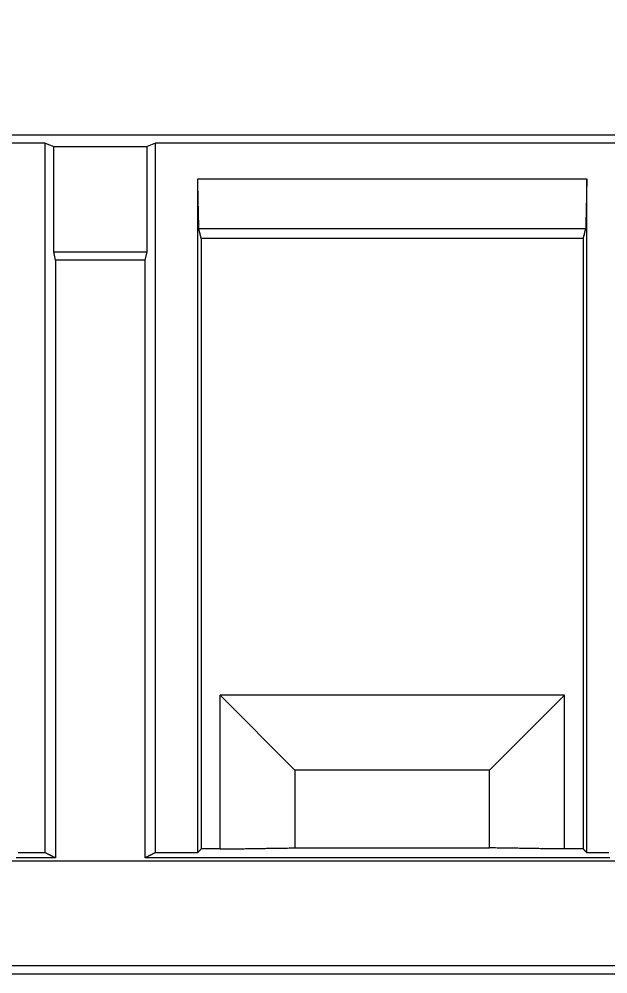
# Model space of a CAD drawing. Header units: millimetres. Extents: x 1136 to 1992, y 400 to 1005.
# Drawn here: x 1441.75 to 1450.88, y 643.6 to 658.4 of the extents above; entities that cross this region are included whole.
import ezdxf

# ---------------------------------------------------------------- set-up
doc = ezdxf.new("R2010")
doc.units = ezdxf.units.MM
doc.layers.add('6', color=7, linetype='Continuous', true_color=0xffffff)
doc.styles.get("Standard").update_dxf_attribs({"font": 'txt', "bigfont": 'gbcbig.shx'})
doc.dimstyles.get("Standard").update_dxf_attribs({"dimtxt": 5, "dimasz": 2, "dimexe": 0.18, "dimexo": 0.0625, "dimgap": 0.09, "dimtad": 0, "dimdec": 1, "dimdsep": 46, "dimtxsty": 'Standard', "dimcen": 0.09, "dimclrd": 5, "dimclre": 5, "dimclrt": 3, "dimadec": 0, "dimazin": 2, "dimtfac": 1, "dimtdec": 1, "dimtofl": 0, "dimtmove": 0, "dimatfit": 3, "dimfxl": 1, "dimtolj": 1, "dimtzin": 0, "dimarcsym": 0})

# ---------------------------------------------------------------- blocks, each defined once
blk = doc.blocks.new('*D105')
at = {"color": 5, "lineweight": -2}
for p, q in [((1212.867, 651.906), (1212.867, 662.823)), ((1483.212, 651.745), (1483.212, 662.823)), ((1214.867, 662.643), (1338.367, 662.643)), ((1481.212, 662.643), (1357.713, 662.643))]:
    blk.add_line(p, q, dxfattribs=at)
at = {"color": 5}
for points in [[(1214.867, 662.976), (1214.867, 662.31), (1212.867, 662.643)], [(1481.212, 662.976), (1481.212, 662.31), (1483.212, 662.643)]]:
    blk.add_solid(points, dxfattribs=at)
at = {"layer": 'Defpoints', "color": 0}
for p in [(1483.212, 662.643), (1212.867, 651.844), (1483.212, 651.683)]:
    blk.add_point(p, dxfattribs=at)
at = {"color": 3, "lineweight": 18, "insert": (1348.04, 662.643), "char_height": 5, "attachment_point": 5}
blk.add_mtext('\\A1;270.3', dxfattribs=at)
blk = doc.blocks.new('*D107')
at = {"color": 5, "lineweight": -2}
for p, q in [((1209.601, 655.745), (1209.601, 670.106)), ((1486.479, 655.792), (1486.479, 670.106)), ((1211.601, 669.926), (1337.95, 669.926)), ((1484.479, 669.926), (1358.13, 669.926))]:
    blk.add_line(p, q, dxfattribs=at)
at = {"color": 5}
for points in [[(1211.601, 670.259), (1211.601, 669.592), (1209.601, 669.926)], [(1484.479, 670.259), (1484.479, 669.592), (1486.479, 669.926)]]:
    blk.add_solid(points, dxfattribs=at)
at = {"layer": 'Defpoints', "color": 0}
for p in [(1486.479, 669.926), (1209.601, 655.682), (1486.479, 655.73)]:
    blk.add_point(p, dxfattribs=at)
at = {"color": 3, "lineweight": 18, "insert": (1348.04, 669.926), "char_height": 5, "attachment_point": 5}
blk.add_mtext('\\A1;276.9', dxfattribs=at)

msp = doc.modelspace()

# ---------------------------------------------------------------- linework, layer by layer
at = {"layer": '6', "color": 92, "linetype": 'Continuous', "lineweight": 18}
for p, q in [((1210.104, 656.607), (1485.976, 656.607)), ((1442.157, 656.479), (1434.823, 656.479)), ((1442.157, 645.479), (1442.157, 656.479)), ((1442.157, 656.479), (1442.29, 656.426)), ((1442.29, 654.794), (1442.29, 656.426)), ((1442.29, 656.426), (1443.735, 656.426)), ((1443.868, 656.479), (1443.735, 656.426)), ((1443.735, 654.794), (1443.735, 656.426)), ((1443.868, 645.479), (1443.868, 656.479)), ((1451.202, 656.479), (1443.868, 656.479)), ((1444.52, 645.479), (1444.52, 655.924)), ((1450.55, 645.479), (1450.55, 655.924)), ((1444.575, 654.999), (1444.575, 645.535)), ((1450.495, 654.999), (1450.495, 645.535)), ((1442.318, 654.664), (1442.29, 654.794)), ((1442.29, 654.794), (1443.735, 654.794)), ((1443.706, 654.664), (1443.735, 654.794)), ((1442.318, 654.664), (1442.318, 645.399)), ((1443.706, 654.664), (1442.318, 654.664)), ((1443.706, 645.399), (1443.706, 654.664)), ((1450.203, 647.919), (1444.867, 647.919)), ((1444.867, 645.535), (1444.867, 647.919)), ((1444.867, 647.919), (1446.027, 646.758)), ((1450.203, 647.919), (1449.042, 646.758)), ((1450.203, 645.535), (1450.203, 647.919)), ((1446.027, 646.758), (1446.027, 645.552)), ((1449.042, 646.758), (1446.027, 646.758)), ((1449.042, 645.552), (1449.042, 646.758)), ((1407.546, 645.351), (1478.288, 645.351)), ((1478.288, 643.724), (1344.425, 643.724)), ((1219.401, 643.598), (1476.679, 643.598))]:
    msp.add_line(p, q, dxfattribs=at)
for points in [[(1444.538, 655.15), (1444.537, 655.166), (1444.537, 655.181), (1444.536, 655.197), (1444.536, 655.212), (1444.536, 655.228), (1444.535, 655.243), (1444.535, 655.258), (1444.535, 655.274), (1444.534, 655.289), (1444.534, 655.305), (1444.534, 655.32), (1444.533, 655.336), (1444.533, 655.351), (1444.533, 655.367), (1444.532, 655.382), (1444.532, 655.398), (1444.532, 655.413), (1444.531, 655.429), (1444.531, 655.444), (1444.53, 655.46), (1444.53, 655.475), (1444.53, 655.491), (1444.529, 655.506), (1444.529, 655.522), (1444.529, 655.537), (1444.528, 655.552), (1444.528, 655.568), (1444.528, 655.583), (1444.527, 655.599), (1444.527, 655.614), (1444.527, 655.63), (1444.526, 655.645), (1444.526, 655.661), (1444.526, 655.676), (1444.525, 655.692), (1444.525, 655.707), (1444.525, 655.723), (1444.524, 655.738), (1444.524, 655.754), (1444.523, 655.769), (1444.523, 655.785), (1444.523, 655.8), (1444.522, 655.816), (1444.522, 655.831), (1444.522, 655.846), (1444.521, 655.862), (1444.521, 655.877), (1444.521, 655.893), (1444.52, 655.908), (1444.52, 655.924)], [(1444.52, 655.924), (1444.641, 655.924), (1444.761, 655.924), (1444.882, 655.924), (1445.002, 655.924), (1445.123, 655.924), (1445.244, 655.924), (1445.364, 655.924), (1445.485, 655.924), (1445.605, 655.924), (1445.726, 655.924), (1445.847, 655.924), (1445.967, 655.924), (1446.088, 655.924), (1446.208, 655.924), (1446.329, 655.924), (1446.45, 655.924), (1446.57, 655.924), (1446.691, 655.924), (1446.811, 655.924), (1446.932, 655.924), (1447.053, 655.924), (1447.173, 655.924), (1447.294, 655.924), (1447.414, 655.924), (1447.535, 655.924), (1447.656, 655.924), (1447.776, 655.924), (1447.897, 655.924), (1448.017, 655.924), (1448.138, 655.924), (1448.259, 655.924), (1448.379, 655.924), (1448.5, 655.924), (1448.62, 655.924), (1448.741, 655.924), (1448.862, 655.924), (1448.982, 655.924), (1449.103, 655.924), (1449.223, 655.924), (1449.344, 655.924), (1449.465, 655.924), (1449.585, 655.924), (1449.706, 655.924), (1449.826, 655.924), (1449.947, 655.924), (1450.068, 655.924), (1450.188, 655.924), (1450.309, 655.924), (1450.429, 655.924), (1450.55, 655.924)], [(1450.55, 655.924), (1450.55, 655.908), (1450.549, 655.893), (1450.549, 655.877), (1450.549, 655.862), (1450.548, 655.846), (1450.548, 655.831), (1450.548, 655.816), (1450.547, 655.8), (1450.547, 655.785), (1450.546, 655.769), (1450.546, 655.754), (1450.546, 655.738), (1450.545, 655.723), (1450.545, 655.707), (1450.545, 655.692), (1450.544, 655.676), (1450.544, 655.661), (1450.544, 655.645), (1450.543, 655.63), (1450.543, 655.614), (1450.543, 655.599), (1450.542, 655.583), (1450.542, 655.568), (1450.542, 655.552), (1450.541, 655.537), (1450.541, 655.522), (1450.541, 655.506), (1450.54, 655.491), (1450.54, 655.475), (1450.539, 655.46), (1450.539, 655.444), (1450.539, 655.429), (1450.538, 655.413), (1450.538, 655.398), (1450.538, 655.382), (1450.537, 655.367), (1450.537, 655.351), (1450.537, 655.336), (1450.536, 655.32), (1450.536, 655.305), (1450.536, 655.289), (1450.535, 655.274), (1450.535, 655.258), (1450.535, 655.243), (1450.534, 655.228), (1450.534, 655.212), (1450.533, 655.197), (1450.533, 655.181), (1450.533, 655.166), (1450.532, 655.15)], [(1444.575, 654.999), (1444.574, 655.002), (1444.574, 655.005), (1444.573, 655.008), (1444.572, 655.011), (1444.571, 655.014), (1444.571, 655.017), (1444.57, 655.02), (1444.569, 655.023), (1444.568, 655.026), (1444.568, 655.029), (1444.567, 655.032), (1444.566, 655.035), (1444.565, 655.038), (1444.565, 655.041), (1444.564, 655.045), (1444.563, 655.048), (1444.562, 655.051), (1444.562, 655.054), (1444.561, 655.057), (1444.56, 655.06), (1444.559, 655.063), (1444.559, 655.066), (1444.558, 655.069), (1444.557, 655.072), (1444.556, 655.075), (1444.556, 655.078), (1444.555, 655.081), (1444.554, 655.084), (1444.553, 655.087), (1444.553, 655.09), (1444.552, 655.093), (1444.551, 655.096), (1444.55, 655.099), (1444.55, 655.102), (1444.549, 655.105), (1444.548, 655.108), (1444.547, 655.111), (1444.547, 655.114), (1444.546, 655.117), (1444.545, 655.12), (1444.544, 655.123), (1444.544, 655.126), (1444.543, 655.129), (1444.542, 655.132), (1444.541, 655.135), (1444.541, 655.138), (1444.54, 655.141), (1444.539, 655.144), (1444.538, 655.147), (1444.538, 655.15)], [(1450.532, 655.15), (1450.413, 655.15), (1450.293, 655.15), (1450.173, 655.15), (1450.053, 655.15), (1449.933, 655.15), (1449.813, 655.15), (1449.693, 655.15), (1449.573, 655.15), (1449.453, 655.15), (1449.333, 655.15), (1449.214, 655.15), (1449.094, 655.15), (1448.974, 655.15), (1448.854, 655.15), (1448.734, 655.15), (1448.614, 655.15), (1448.494, 655.15), (1448.374, 655.15), (1448.254, 655.15), (1448.134, 655.15), (1448.015, 655.15), (1447.895, 655.15), (1447.775, 655.15), (1447.655, 655.15), (1447.535, 655.15), (1447.415, 655.15), (1447.295, 655.15), (1447.175, 655.15), (1447.055, 655.15), (1446.935, 655.15), (1446.816, 655.15), (1446.696, 655.15), (1446.576, 655.15), (1446.456, 655.15), (1446.336, 655.15), (1446.216, 655.15), (1446.096, 655.15), (1445.976, 655.15), (1445.856, 655.15), (1445.736, 655.15), (1445.617, 655.15), (1445.497, 655.15), (1445.377, 655.15), (1445.257, 655.15), (1445.137, 655.15), (1445.017, 655.15), (1444.897, 655.15), (1444.777, 655.15), (1444.657, 655.15), (1444.538, 655.15)], [(1450.495, 654.999), (1450.495, 655.002), (1450.496, 655.005), (1450.497, 655.008), (1450.498, 655.011), (1450.498, 655.014), (1450.499, 655.017), (1450.5, 655.02), (1450.501, 655.023), (1450.502, 655.026), (1450.502, 655.029), (1450.503, 655.032), (1450.504, 655.035), (1450.505, 655.038), (1450.505, 655.041), (1450.506, 655.045), (1450.507, 655.048), (1450.508, 655.051), (1450.508, 655.054), (1450.509, 655.057), (1450.51, 655.06), (1450.511, 655.063), (1450.511, 655.066), (1450.512, 655.069), (1450.513, 655.072), (1450.514, 655.075), (1450.514, 655.078), (1450.515, 655.081), (1450.516, 655.084), (1450.517, 655.087), (1450.517, 655.09), (1450.518, 655.093), (1450.519, 655.096), (1450.52, 655.099), (1450.52, 655.102), (1450.521, 655.105), (1450.522, 655.108), (1450.523, 655.111), (1450.523, 655.114), (1450.524, 655.117), (1450.525, 655.12), (1450.526, 655.123), (1450.526, 655.126), (1450.527, 655.129), (1450.528, 655.132), (1450.529, 655.135), (1450.529, 655.138), (1450.53, 655.141), (1450.531, 655.144), (1450.532, 655.147), (1450.532, 655.15)], [(1450.495, 654.999), (1450.376, 654.999), (1450.258, 654.999), (1450.14, 654.999), (1450.021, 654.999), (1449.903, 654.999), (1449.784, 654.999), (1449.666, 654.999), (1449.548, 654.999), (1449.429, 654.999), (1449.311, 654.999), (1449.192, 654.999), (1449.074, 654.999), (1448.956, 654.999), (1448.837, 654.999), (1448.719, 654.999), (1448.6, 654.999), (1448.482, 654.999), (1448.364, 654.999), (1448.245, 654.999), (1448.127, 654.999), (1448.009, 654.999), (1447.89, 654.999), (1447.772, 654.999), (1447.653, 654.999), (1447.535, 654.999), (1447.417, 654.999), (1447.298, 654.999), (1447.18, 654.999), (1447.061, 654.999), (1446.943, 654.999), (1446.825, 654.999), (1446.706, 654.999), (1446.588, 654.999), (1446.469, 654.999), (1446.351, 654.999), (1446.233, 654.999), (1446.114, 654.999), (1445.996, 654.999), (1445.878, 654.999), (1445.759, 654.999), (1445.641, 654.999), (1445.522, 654.999), (1445.404, 654.999), (1445.286, 654.999), (1445.167, 654.999), (1445.049, 654.999), (1444.93, 654.999), (1444.812, 654.999), (1444.694, 654.999), (1444.575, 654.999)], [(1441.74, 645.479), (1441.753, 645.479), (1441.766, 645.479), (1441.779, 645.479), (1441.792, 645.479), (1441.805, 645.479), (1441.818, 645.479), (1441.831, 645.479), (1441.844, 645.479), (1441.857, 645.479), (1441.87, 645.479), (1441.883, 645.479), (1441.896, 645.479), (1441.909, 645.479), (1441.922, 645.479), (1441.935, 645.479), (1441.948, 645.479), (1441.961, 645.479), (1441.975, 645.479), (1441.988, 645.479), (1442.001, 645.479), (1442.014, 645.479), (1442.027, 645.479), (1442.04, 645.479), (1442.053, 645.479), (1442.066, 645.479), (1442.079, 645.479), (1442.092, 645.479), (1442.105, 645.479), (1442.118, 645.479), (1442.131, 645.479), (1442.144, 645.479), (1442.157, 645.479)], [(1442.157, 645.479), (1442.16, 645.478), (1442.164, 645.476), (1442.167, 645.475), (1442.17, 645.473), (1442.173, 645.471), (1442.176, 645.47), (1442.18, 645.468), (1442.183, 645.467), (1442.186, 645.465), (1442.189, 645.463), (1442.193, 645.462), (1442.196, 645.46), (1442.199, 645.458), (1442.202, 645.457), (1442.206, 645.455), (1442.209, 645.454), (1442.212, 645.452), (1442.215, 645.45), (1442.218, 645.449), (1442.222, 645.447), (1442.225, 645.446), (1442.228, 645.444), (1442.231, 645.442), (1442.235, 645.441), (1442.238, 645.439), (1442.241, 645.437), (1442.244, 645.436), (1442.247, 645.434), (1442.251, 645.433), (1442.254, 645.431), (1442.257, 645.429), (1442.26, 645.428), (1442.264, 645.426), (1442.267, 645.425), (1442.27, 645.423), (1442.273, 645.421), (1442.277, 645.42), (1442.28, 645.418), (1442.283, 645.416), (1442.286, 645.415), (1442.289, 645.413), (1442.293, 645.412), (1442.296, 645.41), (1442.299, 645.408), (1442.302, 645.407), (1442.306, 645.405), (1442.309, 645.404), (1442.312, 645.402), (1442.315, 645.4), (1442.318, 645.399)], [(1443.868, 645.479), (1443.865, 645.478), (1443.861, 645.476), (1443.858, 645.475), (1443.855, 645.473), (1443.852, 645.471), (1443.848, 645.47), (1443.845, 645.468), (1443.842, 645.467), (1443.839, 645.465), (1443.836, 645.463), (1443.832, 645.462), (1443.829, 645.46), (1443.826, 645.458), (1443.823, 645.457), (1443.819, 645.455), (1443.816, 645.454), (1443.813, 645.452), (1443.81, 645.45), (1443.807, 645.449), (1443.803, 645.447), (1443.8, 645.446), (1443.797, 645.444), (1443.794, 645.442), (1443.79, 645.441), (1443.787, 645.439), (1443.784, 645.437), (1443.781, 645.436), (1443.777, 645.434), (1443.774, 645.433), (1443.771, 645.431), (1443.768, 645.429), (1443.765, 645.428), (1443.761, 645.426), (1443.758, 645.425), (1443.755, 645.423), (1443.752, 645.421), (1443.748, 645.42), (1443.745, 645.418), (1443.742, 645.416), (1443.739, 645.415), (1443.736, 645.413), (1443.732, 645.412), (1443.729, 645.41), (1443.726, 645.408), (1443.723, 645.407), (1443.719, 645.405), (1443.716, 645.404), (1443.713, 645.402), (1443.71, 645.4), (1443.706, 645.399)], [(1443.868, 645.479), (1443.881, 645.479), (1443.894, 645.479), (1443.907, 645.479), (1443.92, 645.479), (1443.933, 645.479), (1443.946, 645.479), (1443.959, 645.479), (1443.972, 645.479), (1443.985, 645.479), (1443.998, 645.479), (1444.011, 645.479), (1444.024, 645.479), (1444.037, 645.479), (1444.05, 645.479), (1444.063, 645.479), (1444.077, 645.479), (1444.09, 645.479), (1444.103, 645.479), (1444.116, 645.479), (1444.129, 645.479), (1444.142, 645.479), (1444.155, 645.479), (1444.168, 645.479), (1444.181, 645.479), (1444.194, 645.479), (1444.207, 645.479), (1444.22, 645.479), (1444.233, 645.479), (1444.246, 645.479), (1444.259, 645.479), (1444.272, 645.479), (1444.285, 645.479), (1444.298, 645.479), (1444.311, 645.479), (1444.324, 645.479), (1444.337, 645.479), (1444.35, 645.479), (1444.363, 645.479), (1444.377, 645.479), (1444.39, 645.479), (1444.403, 645.479), (1444.416, 645.479), (1444.429, 645.479), (1444.442, 645.479), (1444.455, 645.479), (1444.468, 645.479), (1444.481, 645.479), (1444.494, 645.479), (1444.507, 645.479), (1444.52, 645.479)], [(1444.52, 645.479), (1444.521, 645.481), (1444.522, 645.482), (1444.523, 645.483), (1444.524, 645.484), (1444.526, 645.485), (1444.527, 645.486), (1444.528, 645.487), (1444.529, 645.488), (1444.53, 645.489), (1444.531, 645.49), (1444.532, 645.492), (1444.533, 645.493), (1444.534, 645.494), (1444.535, 645.495), (1444.537, 645.496), (1444.538, 645.497), (1444.539, 645.498), (1444.54, 645.499), (1444.541, 645.5), (1444.542, 645.502), (1444.543, 645.503), (1444.544, 645.504), (1444.545, 645.505), (1444.546, 645.506), (1444.548, 645.507), (1444.549, 645.508), (1444.55, 645.509), (1444.551, 645.51), (1444.552, 645.511), (1444.553, 645.513), (1444.554, 645.514), (1444.555, 645.515), (1444.556, 645.516), (1444.558, 645.517), (1444.559, 645.518), (1444.56, 645.519), (1444.561, 645.52), (1444.562, 645.521), (1444.563, 645.523), (1444.564, 645.524), (1444.565, 645.525), (1444.566, 645.526), (1444.567, 645.527), (1444.569, 645.528), (1444.57, 645.529), (1444.571, 645.53), (1444.572, 645.531), (1444.573, 645.532), (1444.574, 645.534), (1444.575, 645.535)], [(1444.867, 645.535), (1444.861, 645.535), (1444.855, 645.535), (1444.849, 645.535), (1444.844, 645.535), (1444.838, 645.535), (1444.832, 645.535), (1444.826, 645.535), (1444.82, 645.535), (1444.814, 645.535), (1444.809, 645.535), (1444.803, 645.535), (1444.797, 645.535), (1444.791, 645.535), (1444.785, 645.535), (1444.779, 645.535), (1444.774, 645.535), (1444.768, 645.535), (1444.762, 645.535), (1444.756, 645.535), (1444.75, 645.535), (1444.744, 645.535), (1444.739, 645.535), (1444.733, 645.535), (1444.727, 645.535), (1444.721, 645.535), (1444.715, 645.535), (1444.709, 645.535), (1444.704, 645.535), (1444.698, 645.535), (1444.692, 645.535), (1444.686, 645.535), (1444.68, 645.535), (1444.674, 645.535), (1444.669, 645.535), (1444.663, 645.535), (1444.657, 645.535), (1444.651, 645.535), (1444.645, 645.535), (1444.639, 645.535), (1444.634, 645.535), (1444.628, 645.535), (1444.622, 645.535), (1444.616, 645.535), (1444.61, 645.535), (1444.604, 645.535), (1444.599, 645.535), (1444.593, 645.535), (1444.587, 645.535), (1444.581, 645.535), (1444.575, 645.535)], [(1444.867, 645.535), (1444.89, 645.535), (1444.913, 645.535), (1444.937, 645.536), (1444.96, 645.536), (1444.983, 645.536), (1445.006, 645.537), (1445.029, 645.537), (1445.053, 645.537), (1445.076, 645.538), (1445.099, 645.538), (1445.122, 645.539), (1445.146, 645.539), (1445.169, 645.539), (1445.192, 645.54), (1445.215, 645.54), (1445.238, 645.54), (1445.262, 645.541), (1445.285, 645.541), (1445.308, 645.541), (1445.331, 645.542), (1445.354, 645.542), (1445.378, 645.542), (1445.401, 645.543), (1445.424, 645.543), (1445.447, 645.543), (1445.47, 645.544), (1445.494, 645.544), (1445.517, 645.545), (1445.54, 645.545), (1445.563, 645.545), (1445.586, 645.546), (1445.61, 645.546), (1445.633, 645.546), (1445.656, 645.547), (1445.679, 645.547), (1445.703, 645.547), (1445.726, 645.548), (1445.749, 645.548), (1445.772, 645.548), (1445.795, 645.549), (1445.819, 645.549), (1445.842, 645.549), (1445.865, 645.55), (1445.888, 645.55), (1445.911, 645.55), (1445.935, 645.551), (1445.958, 645.551), (1445.981, 645.552), (1446.004, 645.552), (1446.027, 645.552)], [(1446.027, 645.552), (1446.088, 645.552), (1446.148, 645.552), (1446.208, 645.552), (1446.269, 645.552), (1446.329, 645.552), (1446.389, 645.552), (1446.45, 645.552), (1446.51, 645.552), (1446.57, 645.552), (1446.63, 645.552), (1446.691, 645.552), (1446.751, 645.552), (1446.811, 645.552), (1446.872, 645.552), (1446.932, 645.552), (1446.992, 645.552), (1447.053, 645.552), (1447.113, 645.552), (1447.173, 645.552), (1447.233, 645.552), (1447.294, 645.552), (1447.354, 645.552), (1447.414, 645.552), (1447.475, 645.552), (1447.535, 645.552), (1447.595, 645.552), (1447.656, 645.552), (1447.716, 645.552), (1447.776, 645.552), (1447.836, 645.552), (1447.897, 645.552), (1447.957, 645.552), (1448.017, 645.552), (1448.078, 645.552), (1448.138, 645.552), (1448.198, 645.552), (1448.259, 645.552), (1448.319, 645.552), (1448.379, 645.552), (1448.439, 645.552), (1448.5, 645.552), (1448.56, 645.552), (1448.62, 645.552), (1448.681, 645.552), (1448.741, 645.552), (1448.801, 645.552), (1448.862, 645.552), (1448.922, 645.552), (1448.982, 645.552), (1449.042, 645.552)], [(1450.203, 645.535), (1450.18, 645.535), (1450.157, 645.535), (1450.133, 645.536), (1450.11, 645.536), (1450.087, 645.536), (1450.064, 645.537), (1450.04, 645.537), (1450.017, 645.537), (1449.994, 645.538), (1449.971, 645.538), (1449.948, 645.539), (1449.924, 645.539), (1449.901, 645.539), (1449.878, 645.54), (1449.855, 645.54), (1449.832, 645.54), (1449.808, 645.541), (1449.785, 645.541), (1449.762, 645.541), (1449.739, 645.542), (1449.716, 645.542), (1449.692, 645.542), (1449.669, 645.543), (1449.646, 645.543), (1449.623, 645.543), (1449.6, 645.544), (1449.576, 645.544), (1449.553, 645.545), (1449.53, 645.545), (1449.507, 645.545), (1449.483, 645.546), (1449.46, 645.546), (1449.437, 645.546), (1449.414, 645.547), (1449.391, 645.547), (1449.367, 645.547), (1449.344, 645.548), (1449.321, 645.548), (1449.298, 645.548), (1449.275, 645.549), (1449.251, 645.549), (1449.228, 645.549), (1449.205, 645.55), (1449.182, 645.55), (1449.159, 645.55), (1449.135, 645.551), (1449.112, 645.551), (1449.089, 645.552), (1449.066, 645.552), (1449.042, 645.552)], [(1450.495, 645.535), (1450.489, 645.535), (1450.483, 645.535), (1450.477, 645.535), (1450.471, 645.535), (1450.466, 645.535), (1450.46, 645.535), (1450.454, 645.535), (1450.448, 645.535), (1450.442, 645.535), (1450.436, 645.535), (1450.431, 645.535), (1450.425, 645.535), (1450.419, 645.535), (1450.413, 645.535), (1450.407, 645.535), (1450.401, 645.535), (1450.396, 645.535), (1450.39, 645.535), (1450.384, 645.535), (1450.378, 645.535), (1450.372, 645.535), (1450.366, 645.535), (1450.361, 645.535), (1450.355, 645.535), (1450.349, 645.535), (1450.343, 645.535), (1450.337, 645.535), (1450.331, 645.535), (1450.325, 645.535), (1450.32, 645.535), (1450.314, 645.535), (1450.308, 645.535), (1450.302, 645.535), (1450.296, 645.535), (1450.29, 645.535), (1450.285, 645.535), (1450.279, 645.535), (1450.273, 645.535), (1450.267, 645.535), (1450.261, 645.535), (1450.255, 645.535), (1450.25, 645.535), (1450.244, 645.535), (1450.238, 645.535), (1450.232, 645.535), (1450.226, 645.535), (1450.22, 645.535), (1450.215, 645.535), (1450.209, 645.535), (1450.203, 645.535)], [(1450.495, 645.535), (1450.496, 645.534), (1450.497, 645.532), (1450.498, 645.531), (1450.499, 645.53), (1450.5, 645.529), (1450.501, 645.528), (1450.502, 645.527), (1450.504, 645.526), (1450.505, 645.525), (1450.506, 645.524), (1450.507, 645.523), (1450.508, 645.521), (1450.509, 645.52), (1450.51, 645.519), (1450.511, 645.518), (1450.512, 645.517), (1450.514, 645.516), (1450.515, 645.515), (1450.516, 645.514), (1450.517, 645.513), (1450.518, 645.511), (1450.519, 645.51), (1450.52, 645.509), (1450.521, 645.508), (1450.522, 645.507), (1450.523, 645.506), (1450.525, 645.505), (1450.526, 645.504), (1450.527, 645.503), (1450.528, 645.502), (1450.529, 645.5), (1450.53, 645.499), (1450.531, 645.498), (1450.532, 645.497), (1450.533, 645.496), (1450.535, 645.495), (1450.536, 645.494), (1450.537, 645.493), (1450.538, 645.492), (1450.539, 645.49), (1450.54, 645.489), (1450.541, 645.488), (1450.542, 645.487), (1450.543, 645.486), (1450.544, 645.485), (1450.546, 645.484), (1450.547, 645.483), (1450.548, 645.482), (1450.549, 645.481), (1450.55, 645.479)], [(1450.55, 645.479), (1450.563, 645.479), (1450.576, 645.479), (1450.589, 645.479), (1450.602, 645.479), (1450.615, 645.479), (1450.628, 645.479), (1450.641, 645.479), (1450.654, 645.479), (1450.667, 645.479), (1450.68, 645.479), (1450.693, 645.479), (1450.706, 645.479), (1450.72, 645.479), (1450.733, 645.479), (1450.746, 645.479), (1450.759, 645.479), (1450.772, 645.479), (1450.785, 645.479), (1450.798, 645.479), (1450.811, 645.479), (1450.824, 645.479), (1450.837, 645.479), (1450.85, 645.479), (1450.863, 645.479), (1450.876, 645.479), (1450.889, 645.479)], [(1442.318, 645.399), (1442.165, 645.399), (1442.012, 645.399), (1441.859, 645.399), (1441.706, 645.399)], [(1450.904, 645.399), (1450.751, 645.399), (1450.598, 645.399), (1450.445, 645.399), (1450.292, 645.399), (1450.138, 645.399), (1449.985, 645.399), (1449.832, 645.399), (1449.679, 645.399), (1449.526, 645.399), (1449.373, 645.399), (1449.22, 645.399), (1449.066, 645.399), (1448.913, 645.399), (1448.76, 645.399), (1448.607, 645.399), (1448.454, 645.399), (1448.301, 645.399), (1448.148, 645.399), (1447.994, 645.399), (1447.841, 645.399), (1447.688, 645.399), (1447.535, 645.399), (1447.382, 645.399), (1447.229, 645.399), (1447.076, 645.399), (1446.922, 645.399), (1446.769, 645.399), (1446.616, 645.399), (1446.463, 645.399), (1446.31, 645.399), (1446.157, 645.399), (1446.004, 645.399), (1445.85, 645.399), (1445.697, 645.399), (1445.544, 645.399), (1445.391, 645.399), (1445.238, 645.399), (1445.085, 645.399), (1444.932, 645.399), (1444.778, 645.399), (1444.625, 645.399), (1444.472, 645.399), (1444.319, 645.399), (1444.166, 645.399), (1444.013, 645.399), (1443.86, 645.399), (1443.706, 645.399)]]:
    msp.add_lwpolyline(points, dxfattribs=at)

# ---------------------------------------------------------------- dimensions: what is measured, and where the dimension line sits
at = {"lineweight": 18}
dim = msp.add_linear_dim(base=(1486.479, 669.926), p1=(1209.601, 655.682), p2=(1486.479, 655.73), dimstyle='Standard', dxfattribs=at)
dim.commit()
dim.dimension.update_dxf_attribs({"geometry": '*D107', "text_midpoint": (1348.04, 669.926)})
dim = msp.add_linear_dim(base=(1483.212, 662.643), p1=(1212.867, 651.844), p2=(1483.212, 651.683), dimstyle='Standard', dxfattribs=at)
dim.commit()
dim.dimension.update_dxf_attribs({"geometry": '*D105', "text_midpoint": (1348.04, 662.643), "dimtype": 160})

doc.saveas('drawing.dxf')
